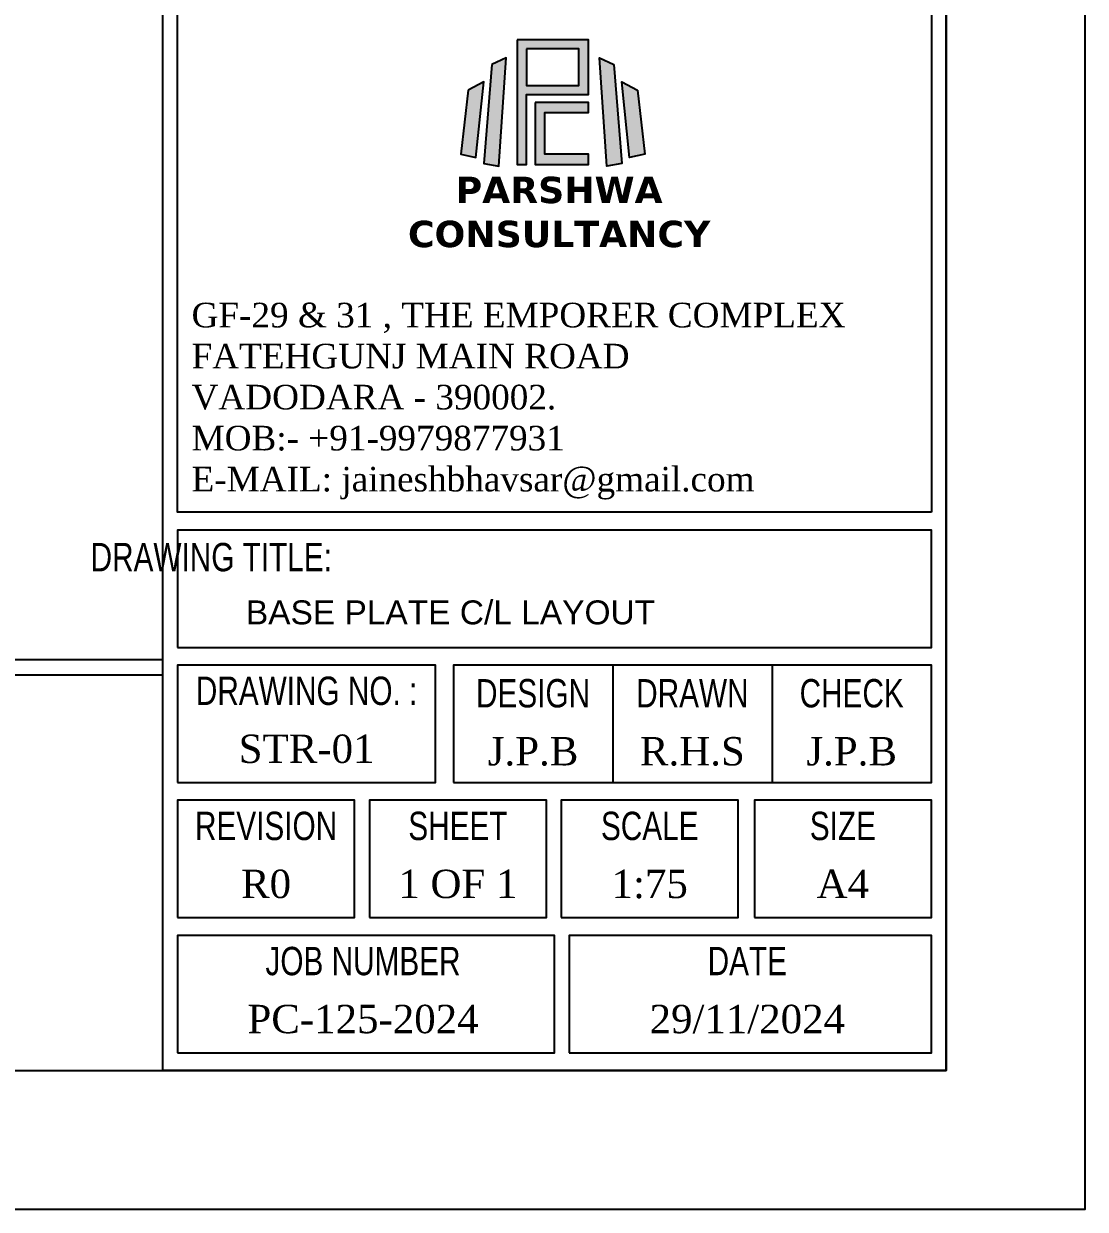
# Model space of a CAD drawing. Header units: millimetres. Extents: x 3470347 to 5996549, y -3470518 to 17149644.
# Drawn here: x 4776740 to 4787116, y 6948529 to 6960125 of the extents above; entities that cross this region are included whole.
import ezdxf

# ---------------------------------------------------------------- set-up
doc = ezdxf.new("R2010")
doc.units = ezdxf.units.MM
doc.header["$MEASUREMENT"] = 0
doc.layers.get('0').update_dxf_attribs({"linetype": 'CONTINUOUS', "lineweight": 25})
doc.layers.add('SHEET', color=7, linetype='CONTINUOUS', lineweight=15)
doc.styles.add('JAINIL', font='times.ttf')
doc.styles.get("Standard").update_dxf_attribs({"font": ''})
doc.styles.add('TEXT3', font='geniso.shx')
doc.styles.add('TEXT3 0.75NA', font='geniso.shx', dxfattribs={"width": 0.75})
doc.styles.get('Standard').set_extended_font_data('AR CENA')

# ---------------------------------------------------------------- blocks, each defined once
blk = doc.blocks.new('Q')
at = {"linetype": 'Continuous', "ltscale": 0.5}
h = blk.add_hatch(color=152, dxfattribs=at)
h.dxf.hatch_style = 1
h.paths.add_polyline_path([(9.785, 19.18), (9.785, 9.758), (10.502, 9.758), (10.502, 15.045), (15.185, 15.045), (15.185, 19.18)])
h.paths.add_polyline_path([(10.502, 18.501), (10.502, 15.724), (14.449, 15.724), (14.449, 18.501)], flags=16)
h = blk.add_hatch(color=10, dxfattribs=at)
h.dxf.hatch_style = 1
h.paths.add_polyline_path([(7.874, 17.312), (7.272, 9.83), (8.408, 9.622), (8.956, 17.821)])
h.paths.add_polyline_path([(17.097, 17.312), (17.699, 9.83), (16.563, 9.622), (16.015, 17.821)])
h = blk.add_hatch(color=152, dxfattribs=at)
h.dxf.hatch_style = 1
h.paths.add_polyline_path([(6.07, 15.373), (5.53, 10.524), (6.672, 10.292), (7.272, 16.019)])
h.paths.add_polyline_path([(18.9, 15.373), (19.441, 10.524), (18.299, 10.292), (17.699, 16.019)])
h = blk.add_hatch(color=152, dxfattribs=at)
h.dxf.hatch_style = 1
h.paths.add_polyline_path([(11.153, 14.433), (11.153, 9.756), (15.185, 9.756), (15.185, 10.522), (11.87, 10.522), (11.87, 13.693), (15.185, 13.693), (15.185, 14.433)])
at = {"color": 152, "linetype": 'Continuous'}
for points in [[(9.785, 19.18), (9.785, 9.758), (10.502, 9.758), (10.502, 15.045), (15.185, 15.045), (15.185, 19.18), (9.785, 19.18)], [(10.502, 18.501), (10.502, 15.724), (14.449, 15.724), (14.449, 18.501), (10.502, 18.501)], [(6.07, 15.373), (5.53, 10.524), (6.672, 10.292), (7.272, 16.019), (6.07, 15.373)], [(18.9, 15.373), (19.441, 10.524), (18.299, 10.292), (17.699, 16.019), (18.9, 15.373)], [(11.153, 14.433), (11.153, 9.756), (15.185, 9.756), (15.185, 10.522), (11.87, 10.522), (11.87, 13.693), (15.185, 13.693), (15.185, 14.433), (11.153, 14.433)]]:
    blk.add_lwpolyline(points, dxfattribs=at)
at = {"color": 10, "linetype": 'Continuous'}
for points in [[(7.874, 17.312), (7.272, 9.83), (8.408, 9.622), (8.956, 17.821), (7.874, 17.312)], [(17.097, 17.312), (17.699, 9.83), (16.563, 9.622), (16.015, 17.821), (17.097, 17.312)]]:
    blk.add_lwpolyline(points, dxfattribs=at)
at = {"linetype": 'Continuous', "insert": (1.321, 8.824), "char_height": 2, "attachment_point": 1}
blk.add_mtext_dynamic_manual_height_columns('\\pxqc;{\\fVerdana|b1|i0|c0|p34;\\C152;PARSHWA\\PCONSULTANCY }', width=23.28198, gutter_width=1, heights=[6.298], dxfattribs=at)

msp = doc.modelspace()

# ---------------------------------------------------------------- linework, layer by layer
at = {"lineweight": 25}
for p, q in [((4717107.84, 6953906.45, 0), (4778098.43, 6953906.45, 0)), ((4717107.84, 6953756.07, 0), (4778098.43, 6953756.07, 0)), ((4782497.07, 6953850.83, 0), (4782497.07, 6952703.33, 0)), ((4784054.26, 6953850.83, 0), (4784054.26, 6952703.33, 0))]:
    msp.add_line(p, q, dxfattribs=at)
at = {"color": 192, "lineweight": 25, "elevation": 0}
msp.add_lwpolyline([(4715748.46, 6948528.95), (4787116.08, 6948528.95), (4787116.08, 6998990.95), (4715748.46, 6998990.95)], close=True, dxfattribs=at)
at = {"lineweight": 25, "elevation": 0}
for points in [[(4778098.43, 6972707.79), (4785756.7, 6972707.79), (4785756.7, 6949885.78), (4778098.43, 6949885.78)], [(4785611.44, 6955346.7), (4778243.69, 6955346.7), (4778243.69, 6960766.54), (4785611.44, 6960766.54)], [(4778243.69, 6954025.02), (4785611.44, 6954025.02), (4785611.44, 6955172.51), (4778243.69, 6955172.51)], [(4778243.69, 6952703.33), (4780765.7, 6952703.33), (4780765.7, 6953850.83), (4778243.69, 6953850.83)], [(4780939.89, 6952703.33), (4785611.44, 6952703.33), (4785611.44, 6953850.83), (4780939.89, 6953850.83)], [(4778243.69, 6951381.65), (4779973.56, 6951381.65), (4779973.56, 6952529.15), (4778243.69, 6952529.15)], [(4780118.81, 6951381.65), (4781848.69, 6951381.65), (4781848.69, 6952529.15), (4780118.81, 6952529.15)], [(4781993.94, 6951381.65), (4783723.81, 6951381.65), (4783723.81, 6952529.15), (4781993.94, 6952529.15)], [(4783881.57, 6951381.65), (4785611.44, 6951381.65), (4785611.44, 6952529.15), (4783881.57, 6952529.15)], [(4778243.69, 6950059.97), (4781927.56, 6950059.97), (4781927.56, 6951207.47), (4778243.69, 6951207.47)], [(4782072.82, 6950059.97), (4785611.44, 6950059.97), (4785611.44, 6951207.47), (4782072.82, 6951207.47)]]:
    msp.add_lwpolyline(points, close=True, dxfattribs=at)
at = {"layer": 'SHEET', "color": 220, "lineweight": 25, "elevation": 0}
msp.add_lwpolyline([(4717107.84, 6949885.78), (4785756.7, 6949885.78), (4785756.7, 6997634.12), (4717107.84, 6997634.12)], close=True, dxfattribs=at)

# ---------------------------------------------------------------- block references
at = {"lineweight": 25, "xscale": 129.1566991856751, "yscale": 129.1566991856751, "zscale": 129.1566991856751}
msp.add_blockref('Q', (4780298.78, 6957489.12, 0), dxfattribs=at)

# ---------------------------------------------------------------- texts
at = {"lineweight": 25, "attachment_point": 1, "style": 'TEXT3'}
for s, insert, char_height, width in [('{\\ftimes new roman|b0|i0|c0|p0;GF-29 & 31 , THE EMPORER COMPLEX\\PFATEHGUNJ MAIN ROAD\\PVADODARA - 390002.\\PMOB:- +91-9979877931\\PE-MAIL: jaineshbhavsar@gmail.com}', (4778380.35, 6957396.04, 0), 240.6673, 65765.2422), ('\\pxql;{\\farial|b0|i0|c0|p0;\\C22;BASE PLATE C/L LAYOUT', (4778911.25, 6954484.65, 0), 234.2503, 4414.0132)]:
    msp.add_mtext(s, dxfattribs=dict(at, insert=insert, char_height=char_height, width=width))
at = {"lineweight": 25, "char_height": 277.5653, "attachment_point": 2}
for s, insert, style in [('\\pxql;{\\farial|b0|i0|c0|p0;\\C1;DRAWING TITLE:}', (4778572.93, 6955046.93, 0), 'TEXT3 0.75NA'), ('\\pxqc;{\\farial|b0|i0|c0|p0;\\C1;DRAWING NO. :}', (4779504.69, 6953739.36, 0), 'TEXT3 0.75NA'), ('\\pxqc;{\\farial|b0|i0|c0|p0;\\C1;DESIGN}', (4781718.48, 6953715.3, 0), 'TEXT3 0.75NA'), ('\\pxqc;{\\farial|b0|i0|c0|p0;\\C1;DRAWN}', (4783275.66, 6953715.3, 0), 'TEXT3 0.75NA'), ('\\pxqc;{\\farial|b0|i0|c0|p0;\\C1;CHECK}', (4784832.85, 6953715.3, 0), 'TEXT3 0.75NA'), ('\\pxqc;{\\C22;STR-01}', (4779504.69, 6953172.3, 0), 'JAINIL'), ('\\pxqc;{\\C22;J.P.B}', (4781718.48, 6953148.24, 0), 'JAINIL'), ('\\pxqc;{\\C22;R.H.S}', (4783275.66, 6953148.24, 0), 'JAINIL'), ('\\pxqc;{\\C22;J.P.B}', (4784832.85, 6953148.24, 0), 'JAINIL'), ('\\pxqc;{\\farial|b0|i0|c0|p0;\\C1;REVISION}', (4779108.62, 6952417.68, 0), 'TEXT3 0.75NA'), ('\\pxqc;{\\farial|b0|i0|c0|p0;\\C1;SHEET}', (4780983.75, 6952417.68, 0), 'TEXT3 0.75NA'), ('\\pxqc;{\\farial|b0|i0|c0|p0;\\C1;SCALE}', (4782858.88, 6952417.68, 0), 'TEXT3 0.75NA'), ('\\pxqc;{\\farial|b0|i0|c0|p0;\\C1;SIZE}', (4784746.5, 6952417.68, 0), 'TEXT3 0.75NA'), ('\\pxqc;{\\C22;R0}', (4779108.62, 6951850.62, 0), 'JAINIL'), ('\\pxqc;{\\C22;1 OF 1}', (4780983.75, 6951850.62, 0), 'JAINIL'), ('\\pxqc;{\\C22;1:75}', (4782858.88, 6951850.62, 0), 'JAINIL'), ('\\pxqc;{\\C22;A4}', (4784746.5, 6951850.62, 0), 'JAINIL'), ('\\pxqc;{\\farial|b0|i0|c0|p0;\\C1;JOB NUMBER}', (4780056.2, 6951096, 0), 'TEXT3 0.75NA'), ('\\pxqc;{\\farial|b0|i0|c0|p0;\\C1;DATE}', (4783812.7, 6951096, 0), 'TEXT3 0.75NA'), ('\\pxqc;{\\C22;PC-125-2024}', (4780056.2, 6950528.94, 0), 'JAINIL'), ('\\pxqc;{\\C22;29/11/2024}', (4783812.7, 6950528.94, 0), 'JAINIL')]:
    msp.add_mtext(s, dxfattribs=dict(at, insert=insert, style=style))

doc.saveas('drawing.dxf')
